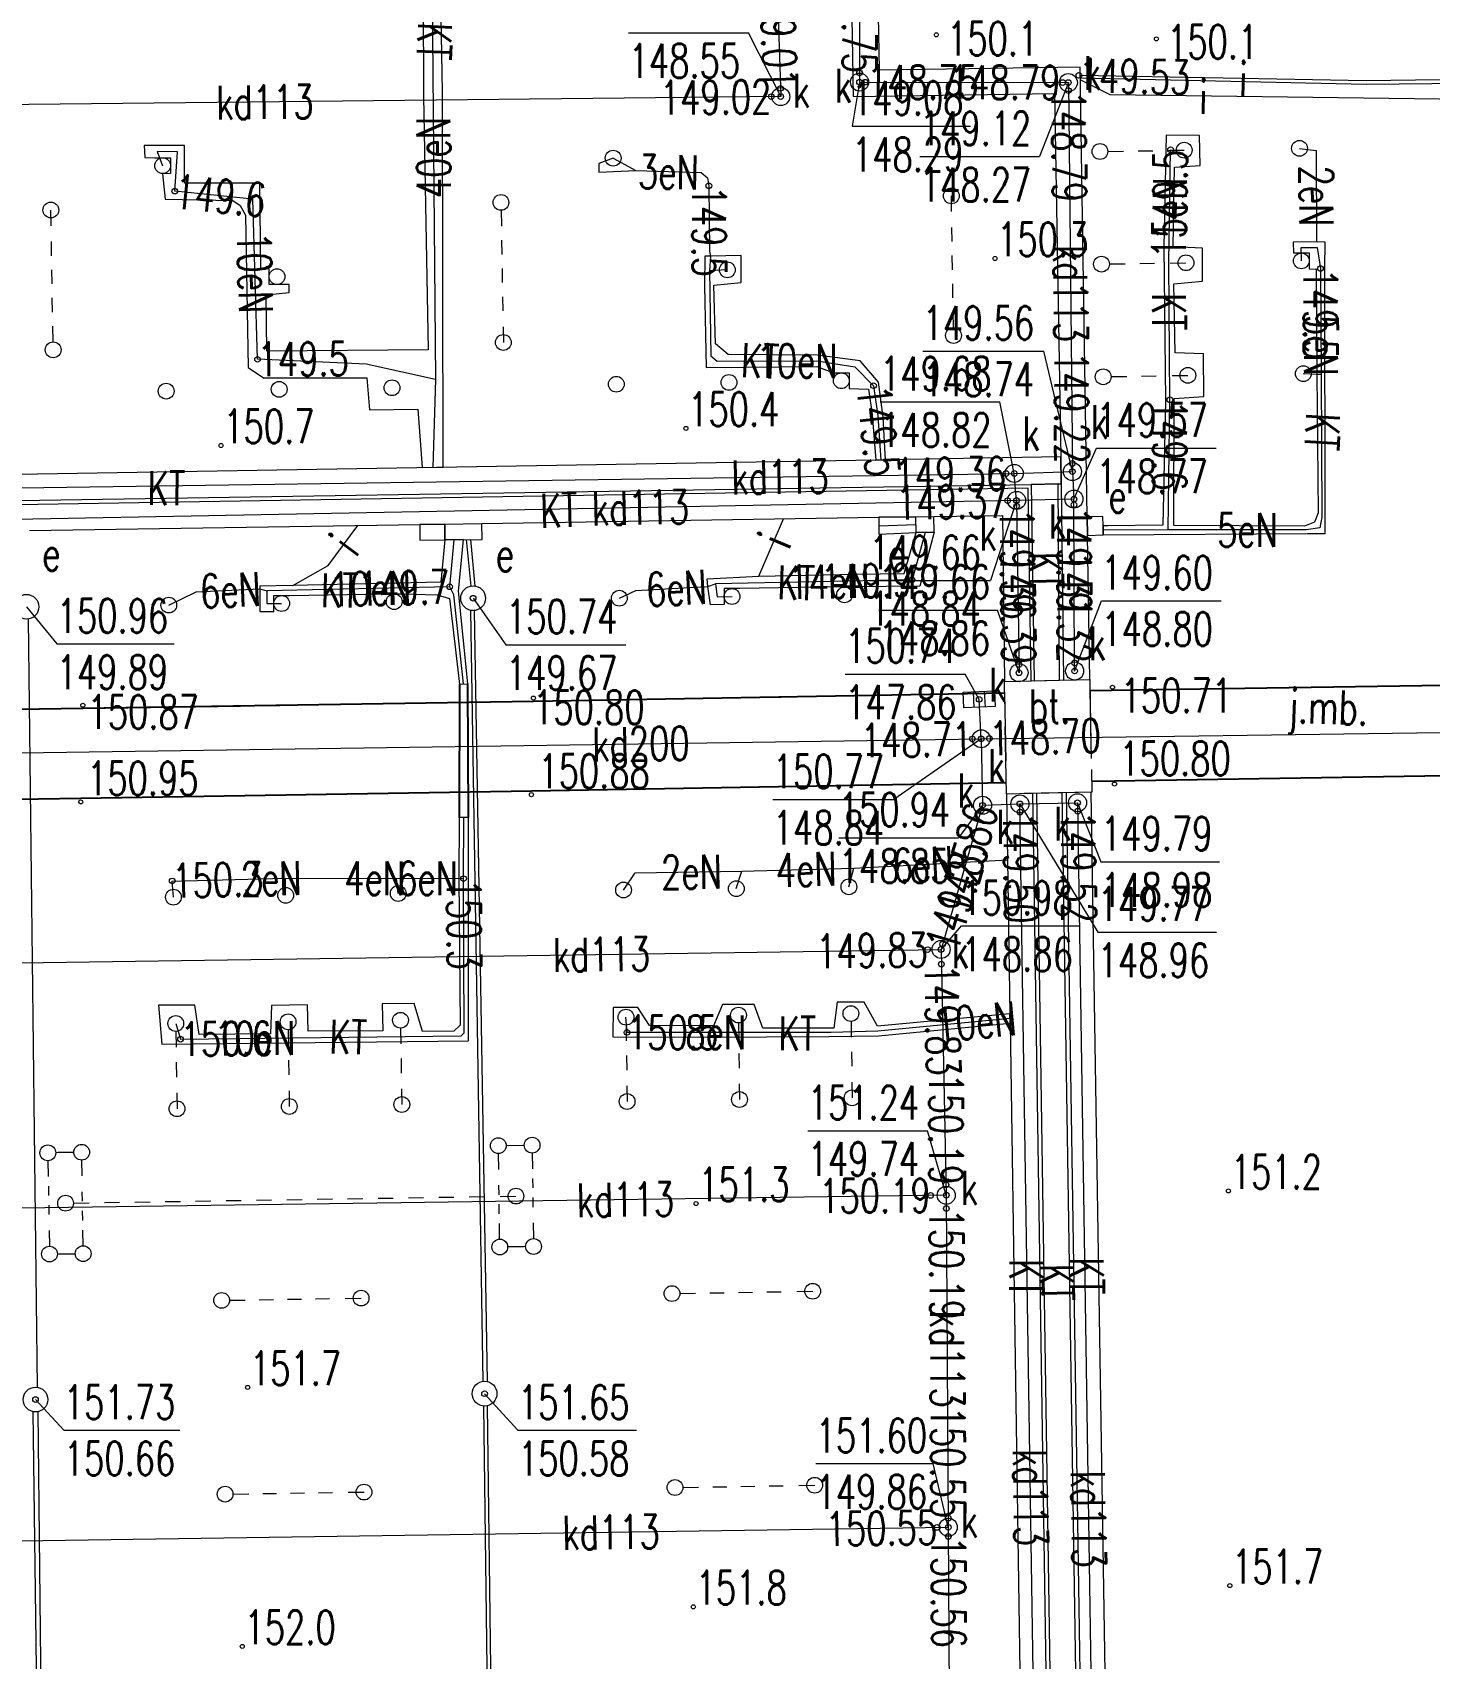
# Model space of a CAD drawing. Header units: metres. Extents: x 7583802 to 7586368, y 5958992 to 5960558.
# Drawn here: x 7585832.1 to 7585894.1, y 5959279.8 to 5959352 of the extents above; entities that cross this region are included whole.
import ezdxf
from ezdxf.enums import TextEntityAlignment as Align

# ---------------------------------------------------------------- set-up
doc = ezdxf.new("R2010")
doc.units = ezdxf.units.M
for name, pattern in [('3_KTJZ01', [4, 3, -1]), ('3_KTKR01', [0]), ('3_KTPL01', [4, 3, -1]), ('4_1', [0]), ('4_SUBP02_03', [0]), ('4_SUOP01_03', [0]), ('4_SUOP03_13', [0]), ('4_SUOP05_02', [0]), ('4_SUPE_01', [0]), ('4_SUPI_01', [0]), ('4_SUPK_01', [0]), ('4_SUSM03_02', [0]), ('4_SUUS18_02', [0])]:
    doc.linetypes.add(name, pattern=pattern)
doc.layers.get('0').update_dxf_attribs({"color": 250, "linetype": 'CONTINUOUS', "lineweight": 100})
for name, color, linetype, lineweight in [('KTJZ_E_T_0', 7, 'CONTINUOUS', 15), ('KTJZ_L_0', 7, '3_KTJZ01', 18), ('KTKR_L_0', 7, '3_KTKR01', 25), ('KTPL_E_T_0', 7, 'CONTINUOUS', 15), ('KTPL_L_0', 7, '3_KTPL01', 18), ('RTPW_T_0', 7, 'CONTINUOUS', 15), ('RTPW_T_1', 7, 'CONTINUOUS', 15), ('SUBE_L_0', 1, '4_SUBP02_03', 18), ('SUOE_L_0', 1, '4_SUOP01_03', 18), ('SUOE_L_1', 1, '4_SUOP03_13', 25), ('SUOP_E_T_0', 7, 'CONTINUOUS', 18), ('SUOP_L_0', 7, '4_SUOP05_02', 18), ('SUPE_E_T_3', 1, 'CONTINUOUS', 15), ('SUPE_L_3', 1, '4_SUPE_01', 18), ('SUPI_E_T_0', 7, 'CONTINUOUS', 15), ('SUPI_L_0', 7, '4_SUPI_01', 18), ('SUPK_E_T_0', 34, 'CONTINUOUS', 15), ('SUPK_L_0', 34, '4_SUPK_01', 18), ('SUSM_L_4', 7, 'CONTINUOUS', 18), ('SUSM_L_5', 7, 'CONTINUOUS', 18), ('SUSM_T_3', 7, 'CONTINUOUS', 18), ('SUTE_T_0', 1, 'CONTINUOUS', 18), ('SUTI_T_0', 7, 'CONTINUOUS', 18), ('SUTK_T_0', 34, 'CONTINUOUS', 18), ('SUTT_T_0', 30, 'CONTINUOUS', 18), ('SUUE_E_T_2', 7, 'CONTINUOUS', 15), ('SUUE_L_3', 7, '4_1', 18), ('SUUK_E_T_3', 7, 'CONTINUOUS', 15), ('SUUK_T_0', 7, 'CONTINUOUS', 18), ('SUUK_T_4', 7, 'CONTINUOUS', 13)]:
    doc.layers.add(name, color=color, linetype=linetype, lineweight=lineweight)
doc.styles.get("Standard").update_dxf_attribs({"font": 'Simplex.SHX', "width": 0.75})

# ---------------------------------------------------------------- blocks, each defined once
blk = doc.blocks.new('3_RTPW01')
at = {"linetype": 'CONTINUOUS'}
blk.add_circle((0, 0), 0.09, dxfattribs=at)
blk = doc.blocks.new('3_RTPW02')
at = {"linetype": 'CONTINUOUS'}
blk.add_circle((0, 0), 0.09, dxfattribs=at)
blk = doc.blocks.new('4_SUSM04_01')
at = {"linetype": 'CONTINUOUS'}
blk.add_circle((0, 0), 0.35, dxfattribs=at)
blk = doc.blocks.new('4_SUPS01_03')
at = {"linetype": 'CONTINUOUS'}
blk.add_circle((0, 0), 0.125, dxfattribs=at)
blk = doc.blocks.new('4_SUPS01_10')
at = {"linetype": 'CONTINUOUS'}
blk.add_circle((0, 0), 0.125, dxfattribs=at)
blk = doc.blocks.new('4_SUPS01_05')
at = {"linetype": 'CONTINUOUS'}
blk.add_circle((0, 0), 0.125, dxfattribs=at)
blk = doc.blocks.new('4_SUPS01_07')
at = {"linetype": 'CONTINUOUS'}
blk.add_circle((0, 0), 0.125, dxfattribs=at)
blk = doc.blocks.new('4_SUUS22_01')
at = {"linetype": 'CONTINUOUS'}
blk.add_circle((0, 0), 0.4, dxfattribs=at)
blk = doc.blocks.new('4_SUUS05')
at = {"linetype": 'CONTINUOUS'}
for p, q in [((-0.7, -0.35), (-0.7, 0.35)), ((-0.7, 0.35), (0.7, 0.35)), ((-0.245, 0.35), (-0.245, -0.35)), ((0.245, 0.35), (0.245, -0.35)), ((0.7, 0.35), (0.7, -0.35)), ((0.7, -0.35), (-0.7, -0.35))]:
    blk.add_line(p, q, dxfattribs=at)

msp = doc.modelspace()

# ---------------------------------------------------------------- linework, layer by layer
at = {"layer": 'KTJZ_L_0', "linetype": '3_KTJZ01'}
for p, q in [((7585854.34, 5959322.29), (7585875.261, 5959322.659)), ((7585875.261, 5959322.659), (7585875.339, 5959318.68)), ((7585898.05, 5959323.05), (7585879.05, 5959322.76)), ((7585879.05, 5959322.76), (7585879.121, 5959318.75)), ((7585814.32, 5959321.67), (7585834.33, 5959321.97)), ((7585834.33, 5959321.97), (7585854.34, 5959322.29)), ((7585879.121, 5959318.75), (7585880.14, 5959318.77)), ((7585880.14, 5959318.77), (7585898.13, 5959319.06)), ((7585854.25, 5959318.3), (7585834.24, 5959317.98)), ((7585875.339, 5959318.68), (7585854.25, 5959318.3)), ((7585834.24, 5959317.98), (7585814.23, 5959317.67))]:
    msp.add_line(p, q, dxfattribs=at)
at = {"layer": 'KTKR_L_0', "linetype": '3_KTKR01'}
for p, q in [((7585875.288, 5959322.66), (7585854.34, 5959322.29)), ((7585898.05, 5959323.05), (7585879.05, 5959322.76)), ((7585834.33, 5959321.97), (7585814.32, 5959321.67)), ((7585854.34, 5959322.29), (7585834.33, 5959321.97)), ((7585879.121, 5959318.75), (7585880.14, 5959318.77)), ((7585880.14, 5959318.77), (7585898.13, 5959319.06)), ((7585854.25, 5959318.3), (7585834.24, 5959317.98)), ((7585875.339, 5959318.68), (7585854.25, 5959318.3)), ((7585834.24, 5959317.98), (7585814.23, 5959317.67))]:
    msp.add_line(p, q, dxfattribs=at)
at = {"layer": 'KTPL_L_0', "linetype": '3_KTPL01'}
for p, q in [((7585875.251, 5959323.169), (7585879.04, 5959323.26)), ((7585875.348, 5959318.18), (7585875.251, 5959323.169)), ((7585879.04, 5959323.26), (7585879.13, 5959318.26)), ((7585879.13, 5959318.26), (7585875.348, 5959318.18))]:
    msp.add_line(p, q, dxfattribs=at)
at = {"layer": 'SUBE_L_0', "linetype": '4_SUBP02_03'}
for centre in [(7585851.66, 5959326.87), (7585831.83, 5959326.49), (7585852.17, 5959291.56), (7585832.23, 5959291.3)]:
    msp.add_circle(centre, 0.55, dxfattribs=at)
at = {"layer": 'SUOE_L_0', "linetype": '4_1'}
for p, q in [((7585851.352, 5959329.471), (7585851.564, 5959327.411)), ((7585851.754, 5959327.412), (7585851.56, 5959329.474)), ((7585851.541, 5959326.333), (7585852.088, 5959292.104)), ((7585851.701, 5959326.322), (7585852.279, 5959292.099)), ((7585832.32, 5959291.843), (7585831.921, 5959325.948)), ((7585832.549, 5959257.041), (7585832.131, 5959290.759)), ((7585832.719, 5959257.046), (7585832.351, 5959290.763)), ((7585852.12, 5959291.01), (7585852.538, 5959257.479)), ((7585852.29, 5959291.023), (7585852.709, 5959257.487))]:
    msp.add_line(p, q, dxfattribs=at)
at = {"layer": 'SUOE_L_1', "linetype": '4_1'}
for p, q in [((7585851.06, 5959323.06), (7585851.04, 5959317.13)), ((7585851.45, 5959317.14), (7585851.42, 5959323.07))]:
    msp.add_line(p, q, dxfattribs=at)
at = {"layer": 'SUOP_L_0', "linetype": '4_1'}
for p, q in [((7585850.3, 5959349.35), (7585849.82, 5959376.17)), ((7585868.337, 5959361.967), (7585868.53, 5959349.14)), ((7585869.7, 5959350.31), (7585869.51, 5959360.55)), ((7585849.44, 5959356.6), (7585849.46, 5959349.16)), ((7585878.61, 5959350.45), (7585869.7, 5959350.31)), ((7585878.92, 5959330.48), (7585878.61, 5959350.45)), ((7585849.46, 5959349.16), (7585849.66, 5959337.89)), ((7585850.338, 5959332.682), (7585850.3, 5959349.35)), ((7585868.53, 5959349.14), (7585877.47, 5959349.28)), ((7585877.47, 5959349.28), (7585877.76, 5959333.14)), ((7585838.84, 5959346.96), (7585837.05, 5959346.97)), ((7585837.05, 5959346.97), (7585837.09, 5959346.43)), ((7585838.85, 5959345.29), (7585838.84, 5959346.96)), ((7585882.44, 5959347.43), (7585882.33, 5959342.49)), ((7585883.92, 5959347.41), (7585882.44, 5959347.43)), ((7585883.94, 5959346.08), (7585883.92, 5959347.41)), ((7585837.09, 5959346.43), (7585837.524, 5959346.421)), ((7585837.524, 5959346.421), (7585838.224, 5959346.421)), ((7585838.224, 5959346.421), (7585838.224, 5959345.721)), ((7585838.224, 5959345.721), (7585837.869, 5959345.71)), ((7585837.869, 5959345.71), (7585837.98, 5959344.59)), ((7585882.75, 5959342.47), (7585882.8, 5959346.01)), ((7585882.8, 5959346.01), (7585883.94, 5959346.08)), ((7585842.19, 5959345.3), (7585838.85, 5959345.29)), ((7585842.23, 5959341.49), (7585842.19, 5959345.3)), ((7585837.98, 5959344.59), (7585840.99, 5959344.53)), ((7585840.99, 5959344.53), (7585841.32, 5959344.31)), ((7585841.32, 5959344.31), (7585841.56, 5959343.87)), ((7585841.56, 5959343.87), (7585841.68, 5959337.11)), ((7585889.11, 5959342.69), (7585888.08, 5959342.67)), ((7585888.08, 5959342.67), (7585888.088, 5959342.195)), ((7585889.49, 5959342.68), (7585889.11, 5959342.69)), ((7585889.48, 5959341.54), (7585889.49, 5959342.68)), ((7585861.95, 5959342.06), (7585861.94, 5959340.75)), ((7585862.2, 5959342.06), (7585861.95, 5959342.06)), ((7585863.56, 5959342.09), (7585862.2, 5959342.06)), ((7585863.57, 5959340.89), (7585863.56, 5959342.09)), ((7585882.33, 5959342.49), (7585882.41, 5959335.63)), ((7585884.04, 5959342.41), (7585882.75, 5959342.47)), ((7585884.04, 5959340.94), (7585884.04, 5959342.41)), ((7585888.088, 5959342.195), (7585888.788, 5959342.195)), ((7585888.788, 5959342.195), (7585888.788, 5959341.495)), ((7585842.604, 5959341.496), (7585842.23, 5959341.49)), ((7585842.604, 5959340.796), (7585842.604, 5959341.496)), ((7585888.788, 5959341.495), (7585889.09, 5959341.47)), ((7585889.09, 5959341.47), (7585889.13, 5959336.82)), ((7585889.5, 5959330.29), (7585889.48, 5959341.54)), ((7585842.47, 5959340.34), (7585843.5, 5959340.44)), ((7585843.304, 5959340.796), (7585842.604, 5959340.796)), ((7585843.49, 5959340.79), (7585843.304, 5959340.796)), ((7585843.5, 5959340.44), (7585843.49, 5959340.79)), ((7585861.94, 5959340.75), (7585862.01, 5959337.11)), ((7585862.35, 5959340.76), (7585863.57, 5959340.89)), ((7585862.43, 5959338.16), (7585862.35, 5959340.76)), ((7585882.78, 5959340.83), (7585884.04, 5959340.94)), ((7585882.84, 5959337.76), (7585882.78, 5959340.83)), ((7585842.5, 5959337.84), (7585842.47, 5959340.34)), ((7585849.66, 5959337.89), (7585842.5, 5959337.84)), ((7585862.98, 5959337.69), (7585862.43, 5959338.16)), ((7585866.94, 5959337.66), (7585862.98, 5959337.69)), ((7585868.85, 5959337.41), (7585866.94, 5959337.66)), ((7585884.09, 5959337.72), (7585882.84, 5959337.76)), ((7585884.1, 5959335.83), (7585884.09, 5959337.72)), ((7585841.68, 5959337.11), (7585842.36, 5959336.65)), ((7585862.01, 5959337.11), (7585866.92, 5959337.15)), ((7585866.92, 5959337.15), (7585867.662, 5959336.874)), ((7585867.662, 5959336.874), (7585868.362, 5959336.874)), ((7585868.362, 5959336.874), (7585868.362, 5959336.174)), ((7585869.66, 5959336.46), (7585868.85, 5959337.41)), ((7585889.13, 5959336.82), (7585889.19, 5959330.66)), ((7585842.36, 5959336.65), (7585846.94, 5959336.66)), ((7585846.94, 5959336.66), (7585847.06, 5959335.24)), ((7585868.362, 5959336.174), (7585869.22, 5959336.15)), ((7585869.22, 5959336.15), (7585869.38, 5959335.03)), ((7585869.87, 5959334.91), (7585869.66, 5959336.46)), ((7585882.41, 5959335.63), (7585882.29, 5959330.12)), ((7585882.77, 5959330.1), (7585882.79, 5959335.73)), ((7585882.79, 5959335.73), (7585884.1, 5959335.83)), ((7585847.06, 5959335.24), (7585849.2, 5959335.26)), ((7585849.2, 5959335.26), (7585849.392, 5959332.666)), ((7585869.38, 5959335.03), (7585869.54, 5959333.003)), ((7585869.976, 5959333.01), (7585869.87, 5959334.91)), ((7585869.54, 5959333.003), (7585830.143, 5959332.345)), ((7585849.392, 5959332.666), (7585850.338, 5959332.682)), ((7585869.976, 5959333.01), (7585869.54, 5959333.003)), ((7585869.54, 5959333.003), (7585869.976, 5959333.01)), ((7585877.76, 5959333.14), (7585869.976, 5959333.01)), ((7585877.774, 5959331.953), (7585877.76, 5959333.14)), ((7585877.76, 5959333.14), (7585877.774, 5959331.953)), ((7585810.166, 5959330.866), (7585876.44, 5959331.92)), ((7585876.3, 5959331.76), (7585810.17, 5959330.66)), ((7585876.441, 5959323.198), (7585876.3, 5959331.76)), ((7585877.64, 5959331.95), (7585876.44, 5959331.92)), ((7585876.44, 5959331.92), (7585877.64, 5959331.95)), ((7585876.44, 5959331.92), (7585876.571, 5959323.201)), ((7585877.64, 5959331.95), (7585877.774, 5959331.953)), ((7585877.7, 5959323.228), (7585877.64, 5959331.95)), ((7585877.774, 5959331.953), (7585877.881, 5959323.232)), ((7585852.05, 5959330.187), (7585869.672, 5959330.464)), ((7585869.672, 5959330.464), (7585869.67, 5959329.71)), ((7585871.32, 5959330.49), (7585869.672, 5959330.464)), ((7585869.672, 5959330.464), (7585871.32, 5959330.49)), ((7585871.32, 5959330.49), (7585872.12, 5959330.502)), ((7585871.33, 5959329.79), (7585871.32, 5959330.49)), ((7585872.12, 5959330.502), (7585875.16, 5959330.55)), ((7585875.16, 5959330.55), (7585875.251, 5959323.169)), ((7585878.934, 5959329.66), (7585878.92, 5959330.48)), ((7585889.19, 5959330.66), (7585889.02, 5959330.24)), ((7585831.96, 5959329.872), (7585849.294, 5959330.144)), ((7585849.294, 5959330.144), (7585850.4, 5959330.161)), ((7585850.4, 5959330.161), (7585849.294, 5959330.144)), ((7585849.294, 5959330.144), (7585849.3, 5959329.45)), ((7585850.4, 5959330.161), (7585852.05, 5959330.187)), ((7585850.41, 5959329.46), (7585850.4, 5959330.161)), ((7585869.67, 5959329.71), (7585871.33, 5959329.79)), ((7585870.8, 5959327.97), (7585871.33, 5959329.79)), ((7585871.33, 5959329.79), (7585872.13, 5959329.8)), ((7585872.13, 5959329.8), (7585871.5, 5959327.4)), ((7585879.04, 5959323.26), (7585878.934, 5959329.66)), ((7585879.85, 5959330.09), (7585879.63, 5959330.09)), ((7585879.63, 5959330.09), (7585879.64, 5959329.68)), ((7585879.64, 5959329.68), (7585888.71, 5959329.74)), ((7585882.29, 5959330.12), (7585879.85, 5959330.09)), ((7585888.58, 5959330.07), (7585882.77, 5959330.1)), ((7585889.02, 5959330.24), (7585888.58, 5959330.07)), ((7585888.71, 5959329.74), (7585889.5, 5959329.75)), ((7585889.5, 5959329.75), (7585889.5, 5959330.29)), ((7585849.3, 5959329.45), (7585850.41, 5959329.46)), ((7585850.41, 5959329.46), (7585850.23, 5959327.58)), ((7585851.235, 5959329.47), (7585850.41, 5959329.46)), ((7585851.01, 5959327.18), (7585851.235, 5959329.47)), ((7585843.66, 5959327.44), (7585842.19, 5959327.41)), ((7585850.23, 5959327.58), (7585843.66, 5959327.44)), ((7585862.05, 5959327.73), (7585864.35, 5959327.85)), ((7585862.09, 5959327.39), (7585862.05, 5959327.73)), ((7585864.35, 5959327.85), (7585868.67, 5959327.94)), ((7585868.67, 5959327.94), (7585870.8, 5959327.97)), ((7585842.19, 5959327.41), (7585842.19, 5959327.29)), ((7585842.19, 5959327.29), (7585842.19, 5959326.28)), ((7585842.81, 5959326.285), (7585842.81, 5959326.985)), ((7585842.81, 5959326.985), (7585843.51, 5959326.985)), ((7585843.51, 5959326.985), (7585847.806, 5959327.07)), ((7585847.806, 5959327.07), (7585848.506, 5959327.07)), ((7585848.506, 5959327.07), (7585850.07, 5959327.02)), ((7585850.07, 5959327.02), (7585850.61, 5959326.86)), ((7585850.61, 5959326.86), (7585851.06, 5959323.06)), ((7585851.42, 5959323.07), (7585851.01, 5959327.18)), ((7585862.2, 5959326.58), (7585862.09, 5959327.39)), ((7585863.506, 5959327.296), (7585862.806, 5959327.296)), ((7585862.806, 5959327.296), (7585862.806, 5959326.596)), ((7585867.805, 5959327.371), (7585863.506, 5959327.296)), ((7585868.505, 5959327.371), (7585867.805, 5959327.371)), ((7585871.5, 5959327.4), (7585868.505, 5959327.371)), ((7585842.19, 5959326.28), (7585842.81, 5959326.285)), ((7585862.806, 5959326.596), (7585862.2, 5959326.58)), ((7585875.251, 5959323.169), (7585876.441, 5959323.198)), ((7585876.571, 5959323.201), (7585877.7, 5959323.228)), ((7585877.881, 5959323.232), (7585879.04, 5959323.26)), ((7585851.06, 5959323.06), (7585851.42, 5959323.07)), ((7585876.518, 5959318.205), (7585875.348, 5959318.18)), ((7585875.348, 5959318.18), (7585875.497, 5959308.422)), ((7585877.3, 5959266.231), (7585876.518, 5959318.205)), ((7585877.819, 5959318.232), (7585876.678, 5959318.208)), ((7585876.678, 5959318.208), (7585877.471, 5959266.234)), ((7585878.62, 5959266.256), (7585877.819, 5959318.232)), ((7585879.108, 5959318.26), (7585877.989, 5959318.236)), ((7585877.989, 5959318.236), (7585878.801, 5959266.259)), ((7585879.921, 5959266.28), (7585879.108, 5959318.26)), ((7585851.04, 5959317.13), (7585851.02, 5959314.44)), ((7585851.45, 5959317.14), (7585851.04, 5959317.13)), ((7585851.46, 5959307.23), (7585851.45, 5959317.14)), ((7585851.02, 5959314.44), (7585851.08, 5959307.92)), ((7585839.31, 5959308.81), (7585837.69, 5959308.8)), ((7585837.69, 5959308.8), (7585837.84, 5959307.08)), ((7585839.5, 5959307.51), (7585839.31, 5959308.81)), ((7585842.71, 5959308.79), (7585842.66, 5959307.54)), ((7585844.31, 5959308.82), (7585842.71, 5959308.79)), ((7585844.34, 5959307.65), (7585844.31, 5959308.82)), ((7585849.05, 5959308.88), (7585847.62, 5959308.86)), ((7585847.62, 5959308.86), (7585847.65, 5959307.67)), ((7585849.42, 5959307.64), (7585849.05, 5959308.88)), ((7585857.88, 5959308.71), (7585857.87, 5959307.4)), ((7585858.98, 5959308.71), (7585857.88, 5959308.71)), ((7585859.49, 5959307.9), (7585858.98, 5959308.71)), ((7585862.74, 5959308.84), (7585862.34, 5959307.89)), ((7585864.14, 5959308.84), (7585862.74, 5959308.84)), ((7585864.52, 5959307.78), (7585864.14, 5959308.84)), ((7585867.83, 5959308.94), (7585867.68, 5959307.79)), ((7585869.02, 5959308.94), (7585867.83, 5959308.94)), ((7585869.61, 5959307.87), (7585869.02, 5959308.94)), ((7585875.497, 5959308.422), (7585869.61, 5959307.87)), ((7585869.66, 5959307.44), (7585875.503, 5959308.011)), ((7585875.503, 5959308.011), (7585875.497, 5959308.422)), ((7585875.497, 5959308.422), (7585875.503, 5959308.011)), ((7585875.503, 5959308.011), (7585875.981, 5959276.675)), ((7585837.84, 5959307.08), (7585851.46, 5959307.23)), ((7585842.66, 5959307.54), (7585839.5, 5959307.51)), ((7585847.65, 5959307.67), (7585844.34, 5959307.65)), ((7585850.81, 5959307.65), (7585849.42, 5959307.64)), ((7585851.08, 5959307.92), (7585850.81, 5959307.65)), ((7585857.87, 5959307.4), (7585862.43, 5959307.39)), ((7585862.34, 5959307.89), (7585859.49, 5959307.9)), ((7585862.43, 5959307.39), (7585864.68, 5959307.4)), ((7585867.68, 5959307.79), (7585864.52, 5959307.78)), ((7585864.68, 5959307.4), (7585867.45, 5959307.41)), ((7585867.45, 5959307.41), (7585869.66, 5959307.44))]:
    msp.add_line(p, q, dxfattribs=at)
at = {"layer": 'SUPE_L_3', "linetype": '4_SUPE_01'}
for p, q in [((7585849.81, 5959357.431), (7585849.996, 5959336.577)), ((7585838.532, 5959346.69), (7585837.637, 5959346.696)), ((7585837.637, 5959346.696), (7585837.874, 5959346.071)), ((7585838.415, 5959344.94), (7585838.532, 5959346.69)), ((7585857.881, 5959346.404), (7585857.24, 5959346.17)), ((7585857.881, 5959346.404), (7585858.89, 5959345.86)), ((7585882.55, 5959341.791), (7585882.63, 5959346.781)), ((7585882.63, 5959346.781), (7585883.237, 5959346.759)), ((7585888.354, 5959346.839), (7585889.1, 5959346.75)), ((7585889.1, 5959346.75), (7585889.11, 5959342.69)), ((7585857.24, 5959346.17), (7585857.25, 5959345.78)), ((7585857.25, 5959345.78), (7585858.89, 5959345.86)), ((7585858.89, 5959345.86), (7585861.78, 5959345.77)), ((7585861.78, 5959345.77), (7585862.07, 5959345.53)), ((7585862.07, 5959345.53), (7585862.13, 5959345.18)), ((7585841.875, 5959344.585), (7585838.415, 5959344.94)), ((7585862.13, 5959345.18), (7585862.15, 5959342.27)), ((7585842.09, 5959337.475), (7585841.875, 5959344.585)), ((7585862.15, 5959342.27), (7585862.2, 5959342.06)), ((7585862.2, 5959342.06), (7585862.159, 5959341.4)), ((7585888.434, 5959342.433), (7585889.139, 5959342.438)), ((7585888.438, 5959341.845), (7585888.434, 5959342.433)), ((7585889.139, 5959342.438), (7585889.285, 5959341.505)), ((7585862.948, 5959341.448), (7585862.159, 5959341.4)), ((7585862.159, 5959341.4), (7585862.22, 5959337.635)), ((7585882.6, 5959335.68), (7585882.55, 5959341.791)), ((7585889.285, 5959341.505), (7585889.309, 5959336.816)), ((7585862.22, 5959337.635), (7585862.495, 5959337.4)), ((7585846.915, 5959337.265), (7585842.09, 5959337.475)), ((7585849.996, 5959336.577), (7585846.915, 5959337.265)), ((7585862.495, 5959337.4), (7585866.93, 5959337.405)), ((7585866.93, 5959337.405), (7585868.606, 5959337.142)), ((7585868.606, 5959337.142), (7585869.44, 5959336.305)), ((7585888.523, 5959336.84), (7585889.13, 5959336.82)), ((7585889.13, 5959336.82), (7585889.309, 5959336.816)), ((7585889.309, 5959336.816), (7585889.345, 5959330.475)), ((7585849.996, 5959336.577), (7585849.865, 5959332.674)), ((7585869.44, 5959336.305), (7585869.625, 5959334.97)), ((7585882.518, 5959329.899), (7585882.6, 5959335.68)), ((7585869.625, 5959334.97), (7585869.758, 5959333.006)), ((7585889.345, 5959330.475), (7585889.26, 5959329.995)), ((7585869.671, 5959330.087), (7585871.325, 5959330.14)), ((7585871.73, 5959329.795), (7585871.15, 5959327.685)), ((7585882.518, 5959329.899), (7585879.635, 5959329.885)), ((7585888.645, 5959329.905), (7585882.518, 5959329.899)), ((7585889.26, 5959329.995), (7585888.645, 5959329.905)), ((7585850.62, 5959327.38), (7585850.822, 5959329.465)), ((7585862.09, 5959327.39), (7585862.428, 5959327.513)), ((7585871.15, 5959327.685), (7585862.428, 5959327.513)), ((7585862.428, 5959327.513), (7585862.503, 5959326.938)), ((7585838.147, 5959326.565), (7585839.36, 5959327.16)), ((7585839.36, 5959327.16), (7585842.19, 5959327.289)), ((7585842.19, 5959327.289), (7585842.5, 5959327.197)), ((7585850.62, 5959327.38), (7585842.5, 5959327.197)), ((7585842.5, 5959327.197), (7585842.5, 5959326.633)), ((7585850.81, 5959327.02), (7585850.62, 5959327.38)), ((7585851.24, 5959323.065), (7585850.81, 5959327.02)), ((7585858.155, 5959326.871), (7585858.89, 5959327.22)), ((7585858.89, 5959327.22), (7585862.09, 5959327.39)), ((7585862.503, 5959326.938), (7585863.156, 5959326.946)), ((7585842.5, 5959326.633), (7585843.16, 5959326.635)), ((7585851.06, 5959323.06), (7585851.04, 5959317.13)), ((7585851.45, 5959317.14), (7585851.42, 5959323.07)), ((7585851.237, 5959314.424), (7585851.245, 5959317.135)), ((7585868.56, 5959314.89), (7585875.393, 5959315.251)), ((7585838.295, 5959314.318), (7585843.323, 5959314.441)), ((7585843.323, 5959314.441), (7585848.264, 5959314.433)), ((7585843.336, 5959313.682), (7585843.323, 5959314.441)), ((7585848.264, 5959314.433), (7585851.02, 5959314.44)), ((7585848.336, 5959313.763), (7585848.264, 5959314.433)), ((7585851.02, 5959314.44), (7585851.237, 5959314.424)), ((7585851.27, 5959307.575), (7585851.237, 5959314.424)), ((7585858.341, 5959313.918), (7585858.86, 5959314.68)), ((7585858.86, 5959314.68), (7585863.59, 5959314.75)), ((7585863.346, 5959313.978), (7585863.59, 5959314.75)), ((7585863.59, 5959314.75), (7585868.56, 5959314.89)), ((7585868.346, 5959314.061), (7585868.56, 5959314.89)), ((7585838.353, 5959313.602), (7585838.295, 5959314.318)), ((7585838.457, 5959307.992), (7585838.67, 5959307.295)), ((7585858.495, 5959307.599), (7585858.448, 5959308.274)), ((7585875.5, 5959308.217), (7585869.635, 5959307.655)), ((7585838.67, 5959307.295), (7585851.135, 5959307.44)), ((7585851.135, 5959307.44), (7585851.27, 5959307.575)), ((7585867.565, 5959307.6), (7585858.495, 5959307.599)), ((7585869.635, 5959307.655), (7585867.565, 5959307.6))]:
    msp.add_line(p, q, dxfattribs=at)
at = {"layer": 'SUPI_L_0', "linetype": '4_1'}
for p, q in [((7585891.32, 5959349.841), (7585878.616, 5959350.078)), ((7585878.617, 5959349.974), (7585891.316, 5959349.695)), ((7585879.951, 5959349.211), (7585878.619, 5959349.888)), ((7585891.316, 5959349.695), (7585904.889, 5959349.82)), ((7585900.578, 5959349.95), (7585891.32, 5959349.841)), ((7585907.841, 5959348.857), (7585879.951, 5959349.211)), ((7585864.35, 5959327.85), (7585865.447, 5959330.398)), ((7585845.23, 5959328.321), (7585846.542, 5959330.101)), ((7585843.662, 5959327.437), (7585845.23, 5959328.321))]:
    msp.add_line(p, q, dxfattribs=at)
at = {"layer": 'SUPK_L_0', "linetype": '4_1'}
for p, q in [((7585868.76, 5959378.56), (7585868.82, 5959349.78)), ((7585864.86, 5959362.63), (7585865.32, 5959349.14)), ((7585865.32, 5959349.14), (7585732.11, 5959347.71)), ((7585868.82, 5959349.78), (7585878.09, 5959349.76)), ((7585878.09, 5959349.76), (7585878.27, 5959332.49)), ((7585875.69, 5959332.41), (7585878.27, 5959332.49)), ((7585878.27, 5959332.49), (7585878.34, 5959331.27)), ((7585790.57, 5959331.18), (7585875.69, 5959332.41)), ((7585875.79, 5959331.21), (7585875.69, 5959332.41)), ((7585875.79, 5959331.21), (7585810.65, 5959329.97)), ((7585878.34, 5959331.27), (7585875.79, 5959331.21)), ((7585875.79, 5959331.21), (7585875.9, 5959323.56)), ((7585878.37, 5959323.64), (7585878.34, 5959331.27)), ((7585874.22, 5959320.63), (7585874.13, 5959322.38)), ((7585874.22, 5959320.63), (7585931.74, 5959321.43)), ((7585824.03, 5959319.89), (7585874.22, 5959320.63)), ((7585874.22, 5959320.63), (7585874.28, 5959317.68)), ((7585874.28, 5959317.68), (7585872.44, 5959311.28)), ((7585874.28, 5959317.68), (7585875.94, 5959317.74)), ((7585875.94, 5959317.74), (7585878.5, 5959317.79)), ((7585876.72, 5959266.66), (7585875.94, 5959317.74)), ((7585878.5, 5959317.79), (7585879.28, 5959266.84)), ((7585732.85, 5959309.23), (7585872.44, 5959311.28)), ((7585872.44, 5959311.28), (7585872.67, 5959300.37)), ((7585872.67, 5959300.37), (7585730.91, 5959298.41)), ((7585872.67, 5959300.37), (7585872.76, 5959285.63)), ((7585731.22, 5959283.56), (7585872.76, 5959285.63)), ((7585872.76, 5959285.63), (7585872.82, 5959272.51))]:
    msp.add_line(p, q, dxfattribs=at)
at = {"layer": 'SUSM_L_4', "linetype": '4_SUSM03_02'}
for p, q in [((7585879.843, 5959346.705), (7585880.543, 5959346.716)), ((7585881.19, 5959346.726), (7585881.837, 5959346.737)), ((7585882.537, 5959346.748), (7585883.237, 5959346.759)), ((7585832.921, 5959343.402), (7585832.909, 5959344.102)), ((7585852.902, 5959344.09), (7585852.914, 5959343.39)), ((7585872.906, 5959344.03), (7585872.895, 5959344.73)), ((7585872.926, 5959342.705), (7585872.917, 5959343.33)), ((7585832.944, 5959342.076), (7585832.933, 5959342.702)), ((7585852.925, 5959342.762), (7585852.936, 5959342.135)), ((7585872.946, 5959341.455), (7585872.936, 5959342.08)), ((7585832.965, 5959340.824), (7585832.954, 5959341.45)), ((7585852.947, 5959341.507), (7585852.958, 5959340.879)), ((7585879.912, 5959341.707), (7585880.612, 5959341.718)), ((7585881.263, 5959341.729), (7585881.913, 5959341.739)), ((7585882.613, 5959341.751), (7585883.313, 5959341.762)), ((7585872.965, 5959340.205), (7585872.955, 5959340.83)), ((7585832.986, 5959339.572), (7585832.976, 5959340.198)), ((7585852.969, 5959340.252), (7585852.98, 5959339.624)), ((7585872.986, 5959338.88), (7585872.975, 5959339.58)), ((7585833.009, 5959338.246), (7585832.997, 5959338.946)), ((7585852.993, 5959338.924), (7585853.005, 5959338.224)), ((7585879.985, 5959336.706), (7585880.685, 5959336.718)), ((7585881.34, 5959336.729), (7585881.995, 5959336.74)), ((7585882.695, 5959336.752), (7585883.395, 5959336.764)), ((7585863.447, 5959308.016), (7585863.456, 5959307.316)), ((7585868.441, 5959308.083), (7585868.452, 5959307.383)), ((7585838.462, 5959307.642), (7585838.473, 5959306.942)), ((7585843.451, 5959307.716), (7585843.461, 5959307.016)), ((7585848.443, 5959307.787), (7585848.454, 5959307.087)), ((7585858.453, 5959307.924), (7585858.462, 5959307.224)), ((7585858.471, 5959306.576), (7585858.479, 5959305.928)), ((7585863.464, 5959306.666), (7585863.472, 5959306.017)), ((7585868.462, 5959306.738), (7585868.472, 5959306.093)), ((7585838.483, 5959306.275), (7585838.493, 5959305.608)), ((7585843.47, 5959306.363), (7585843.479, 5959305.71)), ((7585848.463, 5959306.441), (7585848.473, 5959305.795)), ((7585848.484, 5959305.095), (7585848.494, 5959304.395)), ((7585858.489, 5959305.228), (7585858.498, 5959304.528)), ((7585863.481, 5959305.317), (7585863.49, 5959304.617)), ((7585868.482, 5959305.393), (7585868.493, 5959304.693)), ((7585838.503, 5959304.908), (7585838.514, 5959304.208)), ((7585843.488, 5959305.01), (7585843.498, 5959304.31)), ((7585833.916, 5959300.023), (7585834.616, 5959300.034)), ((7585835.291, 5959300.045), (7585835.966, 5959300.055)), ((7585836.64, 5959300.066), (7585837.315, 5959300.076)), ((7585837.99, 5959300.087), (7585838.665, 5959300.097)), ((7585839.34, 5959300.108), (7585840.015, 5959300.119)), ((7585840.689, 5959300.129), (7585841.364, 5959300.14)), ((7585842.039, 5959300.15), (7585842.714, 5959300.161)), ((7585843.389, 5959300.172), (7585844.064, 5959300.182)), ((7585844.738, 5959300.193), (7585845.413, 5959300.203)), ((7585846.088, 5959300.214), (7585846.763, 5959300.224)), ((7585847.438, 5959300.235), (7585848.113, 5959300.246)), ((7585848.787, 5959300.256), (7585849.462, 5959300.267)), ((7585850.137, 5959300.277), (7585850.812, 5959300.288)), ((7585851.487, 5959300.298), (7585852.162, 5959300.309)), ((7585852.862, 5959300.32), (7585853.562, 5959300.331)), ((7585840.844, 5959295.707), (7585841.544, 5959295.718)), ((7585842.168, 5959295.729), (7585842.792, 5959295.739)), ((7585843.416, 5959295.749), (7585844.039, 5959295.759)), ((7585844.663, 5959295.77), (7585845.287, 5959295.78)), ((7585845.987, 5959295.791), (7585846.687, 5959295.803)), ((7585860.84, 5959296.01), (7585861.54, 5959296.021)), ((7585862.173, 5959296.032), (7585862.807, 5959296.043)), ((7585863.44, 5959296.053), (7585864.073, 5959296.064)), ((7585864.707, 5959296.074), (7585865.34, 5959296.085)), ((7585866.04, 5959296.096), (7585866.74, 5959296.108)), ((7585840.998, 5959287.107), (7585841.698, 5959287.117)), ((7585842.318, 5959287.126), (7585842.938, 5959287.135)), ((7585843.558, 5959287.144), (7585844.178, 5959287.153)), ((7585844.798, 5959287.163), (7585845.418, 5959287.172)), ((7585846.118, 5959287.182), (7585846.818, 5959287.192)), ((7585860.973, 5959287.4), (7585861.673, 5959287.411)), ((7585862.299, 5959287.422), (7585862.925, 5959287.432)), ((7585863.551, 5959287.442), (7585864.176, 5959287.452)), ((7585864.802, 5959287.463), (7585865.428, 5959287.473)), ((7585866.128, 5959287.484), (7585866.828, 5959287.496))]:
    msp.add_line(p, q, dxfattribs=at)
for centre in [(7585879.493, 5959346.699), (7585883.237, 5959346.759), (7585852.896, 5959344.44), (7585872.895, 5959344.73), (7585832.909, 5959344.102), (7585879.562, 5959341.701), (7585883.313, 5959341.762), (7585833.015, 5959337.896), (7585853.005, 5959338.224), (7585872.991, 5959338.53), (7585879.635, 5959336.7), (7585883.395, 5959336.764), (7585863.443, 5959308.366), (7585868.436, 5959308.433), (7585838.457, 5959307.992), (7585843.446, 5959308.066), (7585848.438, 5959308.137), (7585858.448, 5959308.274), (7585868.493, 5959304.693), (7585838.514, 5959304.208), (7585843.498, 5959304.31), (7585848.494, 5959304.395), (7585858.498, 5959304.528), (7585863.49, 5959304.617), (7585833.566, 5959300.018), (7585853.562, 5959300.331), (7585866.74, 5959296.108), (7585840.494, 5959295.701), (7585846.687, 5959295.803), (7585860.49, 5959296.004), (7585860.623, 5959287.394), (7585866.828, 5959287.496), (7585840.648, 5959287.102), (7585846.818, 5959287.192)]:
    msp.add_circle(centre, 0.35, dxfattribs=at)
at = {"layer": 'SUSM_L_5', "linetype": '4_SUSM03_02'}
for p, q in [((7585833.828, 5959302.269), (7585833.128, 5959302.257)), ((7585833.93, 5959302.271), (7585833.23, 5959302.259)), ((7585852.796, 5959301.519), (7585852.787, 5959302.219)), ((7585853.132, 5959302.575), (7585853.832, 5959302.586)), ((7585853.229, 5959302.576), (7585853.929, 5959302.587)), ((7585854.284, 5959302.243), (7585854.294, 5959301.543)), ((7585832.784, 5959301.901), (7585832.795, 5959301.201)), ((7585834.296, 5959301.227), (7585834.285, 5959301.927)), ((7585832.802, 5959300.778), (7585832.809, 5959300.354)), ((7585852.812, 5959300.394), (7585852.806, 5959300.819)), ((7585854.3, 5959301.118), (7585854.306, 5959300.693)), ((7585834.312, 5959300.102), (7585834.306, 5959300.527)), ((7585854.313, 5959300.268), (7585854.319, 5959299.843)), ((7585832.816, 5959299.931), (7585832.823, 5959299.508)), ((7585834.325, 5959299.251), (7585834.319, 5959299.677)), ((7585852.824, 5959299.544), (7585852.818, 5959299.969)), ((7585832.835, 5959298.808), (7585832.846, 5959298.108)), ((7585834.342, 5959298.126), (7585834.331, 5959298.826)), ((7585852.839, 5959298.419), (7585852.83, 5959299.119)), ((7585854.329, 5959299.143), (7585854.339, 5959298.443)), ((7585853.894, 5959298.086), (7585853.194, 5959298.075)), ((7585853.994, 5959298.087), (7585853.294, 5959298.076)), ((7585833.202, 5959297.762), (7585833.902, 5959297.771)), ((7585833.297, 5959297.763), (7585833.997, 5959297.772))]:
    msp.add_line(p, q, dxfattribs=at)
for centre in [(7585852.782, 5959302.569), (7585852.782, 5959302.569), (7585854.279, 5959302.593), (7585854.279, 5959302.593), (7585832.778, 5959302.251), (7585832.778, 5959302.251), (7585834.28, 5959302.277), (7585834.28, 5959302.277), (7585832.852, 5959297.758), (7585832.852, 5959297.758), (7585834.347, 5959297.776), (7585834.347, 5959297.776), (7585852.844, 5959298.069), (7585852.844, 5959298.069), (7585854.344, 5959298.093), (7585854.344, 5959298.093)]:
    msp.add_circle(centre, 0.35, dxfattribs=at)
at = {"layer": 'SUTK_T_0', "linetype": 'CONTINUOUS'}
for p, q in [((7585858.567, 5959351.974), (7585863.887, 5959351.974)), ((7585865.32, 5959349.14), (7585863.887, 5959351.974)), ((7585868.82, 5959349.78), (7585868.487, 5959347.819)), ((7585878.09, 5959349.76), (7585876.816, 5959346.475)), ((7585868.487, 5959347.819), (7585873.753, 5959347.819)), ((7585871.497, 5959346.475), (7585876.816, 5959346.475)), ((7585871.624, 5959337.836), (7585876.998, 5959337.836)), ((7585878.27, 5959332.49), (7585876.998, 5959337.836)), ((7585869.732, 5959335.592), (7585875.052, 5959335.592)), ((7585875.69, 5959332.41), (7585875.052, 5959335.592)), ((7585878.34, 5959331.27), (7585879.337, 5959333.53)), ((7585879.337, 5959333.53), (7585884.657, 5959333.53)), ((7585875.79, 5959331.21), (7585874.634, 5959327.657)), ((7585869.26, 5959327.657), (7585874.634, 5959327.657)), ((7585878.37, 5959323.64), (7585879.559, 5959326.756)), ((7585879.559, 5959326.756), (7585884.879, 5959326.756)), ((7585869.675, 5959326.344), (7585874.941, 5959326.344)), ((7585875.9, 5959323.56), (7585874.941, 5959326.344)), ((7585868.182, 5959323.505), (7585873.502, 5959323.505)), ((7585874.13, 5959322.38), (7585873.502, 5959323.505)), ((7585874.22, 5959320.63), (7585870.343, 5959317.932)), ((7585864.968, 5959317.932), (7585870.343, 5959317.932)), ((7585874.28, 5959317.68), (7585873.219, 5959316.236)), ((7585875.94, 5959317.74), (7585879.397, 5959312.05)), ((7585878.5, 5959317.79), (7585879.539, 5959315.172)), ((7585867.899, 5959316.236), (7585873.219, 5959316.236)), ((7585879.539, 5959315.172), (7585884.804, 5959315.172)), ((7585872.44, 5959311.28), (7585873.342, 5959312.321)), ((7585873.342, 5959312.321), (7585878.607, 5959312.321)), ((7585879.397, 5959312.05), (7585884.662, 5959312.05)), ((7585866.518, 5959303.23), (7585871.838, 5959303.23)), ((7585872.67, 5959300.37), (7585871.838, 5959303.23)), ((7585866.871, 5959288.454), (7585872.082, 5959288.454)), ((7585872.76, 5959285.63), (7585872.082, 5959288.454))]:
    msp.add_line(p, q, dxfattribs=at)
at = {"layer": 'SUTT_T_0', "linetype": 'CONTINUOUS'}
for p, q in [((7585851.66, 5959326.87), (7585853.121, 5959324.805)), ((7585831.83, 5959326.49), (7585833.171, 5959324.84)), ((7585833.171, 5959324.84), (7585838.382, 5959324.84)), ((7585853.121, 5959324.805), (7585858.441, 5959324.805)), ((7585852.17, 5959291.56), (7585853.651, 5959289.935)), ((7585832.23, 5959291.3), (7585833.487, 5959289.935)), ((7585833.487, 5959289.935), (7585838.645, 5959289.935)), ((7585853.651, 5959289.935), (7585858.917, 5959289.935))]:
    msp.add_line(p, q, dxfattribs=at)
at = {"layer": 'SUUE_L_3', "linetype": '4_SUUS18_02'}
for p, q in [((7585871.32, 5959330.49), (7585872.12, 5959330.502)), ((7585871.33, 5959329.79), (7585871.32, 5959330.49)), ((7585872.13, 5959329.8), (7585872.12, 5959330.502)), ((7585879.62, 5959330.5), (7585878.92, 5959330.48)), ((7585878.92, 5959330.48), (7585878.934, 5959329.66)), ((7585879.63, 5959330.09), (7585879.62, 5959330.5)), ((7585850.4, 5959330.161), (7585852.05, 5959330.187)), ((7585850.4, 5959330.161), (7585850.41, 5959329.46)), ((7585852.06, 5959329.48), (7585852.05, 5959330.187)), ((7585872.13, 5959329.8), (7585871.33, 5959329.79)), ((7585878.934, 5959329.66), (7585879.64, 5959329.68)), ((7585879.64, 5959329.68), (7585879.63, 5959330.09)), ((7585850.41, 5959329.46), (7585852.06, 5959329.48))]:
    msp.add_line(p, q, dxfattribs=at)

# ---------------------------------------------------------------- block references
at = {"layer": 'RTPW_T_0'}
for p in [(7585872.23, 5959351.88), (7585882, 5959351.7), (7585874.83, 5959341.95), (7585861.11, 5959334.41), (7585840.47, 5959333.65), (7585861.56, 5959300), (7585885.2, 5959300.56), (7585841.65, 5959291.84), (7585885.26, 5959283.04), (7585861.44, 5959282.1), (7585841.41, 5959280.34)]:
    msp.add_blockref('3_RTPW01', p, dxfattribs=at)
at = {"layer": 'RTPW_T_1'}
for p in [(7585854.34, 5959322.44), (7585880.05, 5959322.92), (7585834.33, 5959322.12), (7585854.25, 5959318.15), (7585880.14, 5959318.62), (7585834.24, 5959317.83)]:
    msp.add_blockref('3_RTPW02', p, dxfattribs=at)
at = {"layer": 'SUSM_T_3'}
for p in [(7585888.354, 5959346.839), (7585837.874, 5959346.071), (7585857.881, 5959346.404), (7585888.438, 5959341.845), (7585842.954, 5959341.146), (7585862.948, 5959341.448), (7585863.022, 5959336.449), (7585868.012, 5959336.524), (7585888.523, 5959336.84), (7585838.032, 5959336.064), (7585843.051, 5959336.144), (7585848.061, 5959336.213), (7585858.018, 5959336.369), (7585838.147, 5959326.565), (7585843.16, 5959326.635), (7585848.156, 5959326.72), (7585858.155, 5959326.871), (7585863.156, 5959326.946), (7585868.155, 5959327.021), (7585838.353, 5959313.602), (7585843.336, 5959313.682), (7585848.336, 5959313.763), (7585858.341, 5959313.918), (7585863.346, 5959313.978), (7585868.346, 5959314.061)]:
    msp.add_blockref('4_SUSM04_01', p, dxfattribs=at)
at = {"layer": 'SUTE_T_0'}
for p in [(7585882.63, 5959346.781), (7585838.415, 5959344.94), (7585862.13, 5959345.18), (7585889.285, 5959341.505), (7585842.09, 5959337.475), (7585869.44, 5959336.305), (7585882.6, 5959335.68), (7585850.62, 5959327.38), (7585871.15, 5959327.685), (7585838.3, 5959314.32), (7585851.237, 5959314.424), (7585838.67, 5959307.295), (7585858.495, 5959307.599)]:
    msp.add_blockref('4_SUPS01_03', p, dxfattribs=at)
at = {"layer": 'SUTI_T_0'}
msp.add_blockref('4_SUPS01_10', (7585878.56, 5959350.08), dxfattribs=at)
at = {"layer": 'SUTK_T_0'}
for p in [(7585868.819, 5959350.195), (7585868.82, 5959349.78), (7585869.07, 5959349.779), (7585877.84, 5959349.761), (7585878.09, 5959349.76), (7585864.901, 5959349.136), (7585865.308, 5959349.502), (7585865.32, 5959349.14), (7585878.094, 5959349.403), (7585875.323, 5959332.405), (7585875.69, 5959332.41), (7585878.266, 5959332.851), (7585878.27, 5959332.49), (7585875.393, 5959331.202), (7585875.79, 5959331.21), (7585875.794, 5959330.96), (7585878.34, 5959331.27), (7585878.341, 5959331.02), (7585875.895, 5959323.923), (7585878.369, 5959323.999), (7585875.9, 5959323.56), (7585878.37, 5959323.64), (7585874.13, 5959322.38), (7585873.827, 5959320.624), (7585874.22, 5959320.63), (7585874.583, 5959320.64), (7585874.211, 5959317.44), (7585874.28, 5959317.68), (7585875.94, 5959317.74), (7585875.946, 5959317.375), (7585878.5, 5959317.79), (7585878.506, 5959317.415), (7585872.509, 5959311.52), (7585871.847, 5959311.271), (7585872.44, 5959311.28), (7585872.454, 5959310.626), (7585872.66, 5959300.828), (7585871.976, 5959300.36), (7585872.67, 5959300.37), (7585872.674, 5959299.781), (7585872.262, 5959285.623), (7585872.758, 5959286.035), (7585872.76, 5959285.63), (7585872.762, 5959285.221)]:
    msp.add_blockref('4_SUPS01_05', p, dxfattribs=at)
at = {"layer": 'SUTT_T_0'}
for p in [(7585851.66, 5959326.87), (7585832.23, 5959291.3), (7585852.17, 5959291.56)]:
    msp.add_blockref('4_SUPS01_07', p, dxfattribs=at)
at = {"layer": 'SUUK_T_0', "rotation": 2.4557981585437694}
msp.add_blockref('4_SUUS05', (7585874.13, 5959322.38), dxfattribs=at)
at = {"layer": 'SUUK_T_4'}
for p in [(7585868.82, 5959349.78), (7585878.09, 5959349.76), (7585865.32, 5959349.14), (7585875.69, 5959332.41), (7585878.27, 5959332.49), (7585875.79, 5959331.21), (7585878.34, 5959331.27), (7585875.9, 5959323.56), (7585878.37, 5959323.64), (7585874.22, 5959320.63), (7585874.28, 5959317.68), (7585875.94, 5959317.74), (7585878.5, 5959317.79), (7585872.44, 5959311.28), (7585872.67, 5959300.37), (7585872.76, 5959285.63)]:
    msp.add_blockref('4_SUUS22_01', p, dxfattribs=at)

# ---------------------------------------------------------------- texts
at = {"layer": 'KTJZ_E_T_0', "width": 0.7}
msp.add_text('j.mb.', height=1.5, rotation=358.12212, dxfattribs=at).set_placement((7585889.618, 5959321.828), align=Align.MIDDLE)
at = {"layer": 'KTPL_E_T_0', "width": 0.7}
msp.add_text('bt.', height=1.5, dxfattribs=at).set_placement((7585877.259, 5959322.067), align=Align.MIDDLE)
at = {"layer": 'RTPW_T_0', "width": 0.7}
for s, p in [('150.1', (7585872.705, 5959350.96)), ('150.1', (7585882.474, 5959350.817)), ('150.3', (7585874.93, 5959342.05)), ('150.4', (7585861.21, 5959334.51)), ('150.7', (7585840.57, 5959333.75)), ('151.2', (7585885.3, 5959300.66)), ('151.3', (7585861.66, 5959300.1)), ('151.7', (7585841.75, 5959291.94)), ('151.7', (7585885.36, 5959283.14)), ('151.8', (7585861.54, 5959282.2)), ('152.0', (7585841.51, 5959280.44))]:
    msp.add_text(s, height=1.5, dxfattribs=at).set_placement(p)
at = {"layer": 'RTPW_T_1', "width": 0.7}
for s, p in [('150.71', (7585880.413, 5959321.802)), ('150.87', (7585834.539, 5959321.068)), ('150.80', (7585854.324, 5959321.275)), ('150.80', (7585880.351, 5959319.004)), ('150.95', (7585834.52, 5959318.127)), ('150.88', (7585854.558, 5959318.442))]:
    msp.add_text(s, height=1.5, dxfattribs=at).set_placement(p)
at = {"layer": 'SUOP_E_T_0', "width": 0.7}
for rotation, p in [(267.337, (7585849.939, 5959351.595)), (270, (7585882.558, 5959339.584)), (356.82017, (7585864.402, 5959337.401)), (266.68906, (7585889.364, 5959334.251)), (359.02068, (7585838.042, 5959331.753)), (2.12109, (7585855.474, 5959330.776)), (357.95459, (7585866.012, 5959327.555)), (270.67403, (7585877.098, 5959328.1)), (359.0809, (7585845.743, 5959327.215)), (358.28507, (7585846.12, 5959307.391)), (359.53795, (7585866.058, 5959307.547)), (269.69685, (7585876.221, 5959296.705)), (271.13818, (7585877.573, 5959296.496)), (270.69446, (7585878.91, 5959296.779))]:
    msp.add_text('KT', height=1.5, rotation=rotation, dxfattribs=at).set_placement(p, align=Align.MIDDLE)
at = {"layer": 'SUPE_E_T_3', "width": 0.7}
for s, rotation, p in [('40eN', 90.5103, (7585849.908, 5959346.429)), ('3eN', 359.06828, (7585860.337, 5959345.79)), ('2eN', 270.18328, (7585889.103, 5959344.726)), ('15eN', 89.08186, (7585882.581, 5959343.75)), ('10eN', 271.73204, (7585841.974, 5959341.318)), ('5eN', 270.29574, (7585889.303, 5959338.094)), ('10eN', 0.0646, (7585866.046, 5959337.404)), ('5eN', 0.05903, (7585886.046, 5959329.902)), ('14eN', 1.12973, (7585867.46, 5959327.612)), ('6eN', 2.57221, (7585840.883, 5959327.23)), ('10eN', 1.28754, (7585847.105, 5959327.301)), ('6eN', 2.97997, (7585860.68, 5959327.315)), ('2eN', 1.40135, (7585842.695, 5959314.426)), ('4eN', 359.90723, (7585847.294, 5959314.435)), ('6eN', 0.06236, (7585849.64, 5959314.434)), ('2eN', 0.82382, (7585861.356, 5959314.717)), ('4eN', 1.67147, (7585866.449, 5959314.831)), ('6eN', 2.99115, (7585871.635, 5959315.053)), ('10eN', 5.47209, (7585873.978, 5959308.071)), ('10eN', 0.66648, (7585841.967, 5959307.333)), ('8eN', 0.0086, (7585862.438, 5959307.599))]:
    msp.add_text(s, height=1.5, rotation=rotation, dxfattribs=at).set_placement(p, align=Align.MIDDLE)
at = {"layer": 'SUPI_E_T_0', "width": 0.7}
for rotation, p in [(358.93124, (7585885.857, 5959349.943)), (359.2728, (7585884.089, 5959349.158)), (53.60687, (7585845.918, 5959329.255)), (66.61278, (7585865.034, 5959329.443))]:
    msp.add_text('i', height=1.5, rotation=rotation, dxfattribs=at).set_placement(p, align=Align.MIDDLE)
at = {"layer": 'SUPK_E_T_0', "width": 0.7}
for s, rotation, p in [('kd113', 0.61503, (7585842.418, 5959348.894)), ('kd113', 270.59715, (7585878.188, 5959340.392)), ('kd113', 0.82786, (7585865.291, 5959332.26)), ('kd113', 1.09055, (7585859.092, 5959330.892)), ('kd200', 0.84469, (7585859.114, 5959320.407)), ('kd113', 0.84139, (7585857.363, 5959311.059)), ('kd113', 0.79213, (7585858.424, 5959300.173)), ('kd113', 270.34983, (7585872.714, 5959293.097)), ('kd113', 270.87485, (7585876.41, 5959286.947)), ('kd113', 270.87708, (7585878.987, 5959285.993)), ('kd113', 0.83789, (7585857.787, 5959285.411))]:
    msp.add_text(s, height=1.5, rotation=rotation, dxfattribs=at).set_placement(p, align=Align.MIDDLE)
at = {"layer": 'SUTE_T_0', "width": 0.7}
for s, rotation, p in [('149.5', 89.08186, (7585882.63, 5959346.781)), ('149.9', 1.18833, (7585871.15, 5959327.685)), ('149.7', 1.27112, (7585850.62, 5959327.38))]:
    msp.add_text(s, height=1.5, rotation=rotation, dxfattribs=at).set_placement(p, align=Align.MIDDLE_RIGHT)
for s, rotation, p in [('149.6', 354.14189, (7585838.415, 5959344.94)), ('149.5', 270.35379, (7585862.13, 5959345.18)), ('149.5', 270.10186, (7585889.285, 5959341.505)), ('149.5', 0.41622, (7585842.09, 5959337.475)), ('149.5', 276.13902, (7585869.44, 5959336.305)), ('149.6', 269.83752, (7585882.6, 5959335.68)), ('150.3', 1.36936, (7585838.3, 5959314.32)), ('150.3', 270.52725, (7585851.237, 5959314.424)), ('150.6', 0.63099, (7585838.67, 5959307.295)), ('150.5', 359.87435, (7585858.495, 5959307.599))]:
    msp.add_text(s, height=1.5, rotation=rotation, dxfattribs=at).set_placement(p, align=Align.MIDDLE_LEFT)
at = {"layer": 'SUTI_T_0', "width": 0.7}
msp.add_text('149.53', height=1.5, rotation=358.91381, dxfattribs=at).set_placement((7585878.56, 5959350.08), align=Align.MIDDLE_LEFT)
at = {"layer": 'SUTK_T_0', "width": 0.7}
for s, rotation, p in [('148.75', 270.11945, (7585868.819, 5959350.195)), ('149.01', 271.95299, (7585865.308, 5959349.502)), ('148.79', 359.87638, (7585877.742, 5959349.761)), ('149.02', 0.61503, (7585864.901, 5959349.136)), ('149.22', 270.59715, (7585878.266, 5959332.851)), ('149.36', 0.82786, (7585875.323, 5959332.405)), ('149.37', 1.09055, (7585875.393, 5959331.202)), ('149.39', 270.82381, (7585875.895, 5959323.923)), ('149.32', 270.22528, (7585878.369, 5959323.999)), ('148.71', 0.84469, (7585873.827, 5959320.624)), ('148.86', 73.96007, (7585874.28, 5959317.68)), ('149.83', 0.84139, (7585871.847, 5959311.271)), ('150.19', 270, (7585872.66, 5959300.828)), ('150.19', 0.26872, (7585871.976, 5959300.36)), ('150.55', 270.34983, (7585872.758, 5959286.035)), ('150.55', 0.83789, (7585872.262, 5959285.623))]:
    msp.add_text(s, height=1.5, rotation=rotation, dxfattribs=at).set_placement(p, align=Align.MIDDLE_RIGHT)
for s, p in [('148.55', (7585858.567, 5959351.474)), ('149.08', (7585868.487, 5959349.819)), ('149.12', (7585871.497, 5959348.475)), ('148.29', (7585868.487, 5959347.319)), ('148.27', (7585871.497, 5959345.975)), ('149.56', (7585871.624, 5959339.836)), ('149.68', (7585869.732, 5959337.592)), ('148.74', (7585871.624, 5959337.336)), ('149.57', (7585879.337, 5959335.53)), ('148.82', (7585869.732, 5959335.092)), ('148.77', (7585879.337, 5959333.03)), ('149.66', (7585869.26, 5959329.657)), ('149.66', (7585869.675, 5959328.344)), ('149.60', (7585879.559, 5959328.756)), ('148.84', (7585869.26, 5959327.157)), ('148.80', (7585879.559, 5959326.256)), ('150.74', (7585868.182, 5959325.505)), ('148.86', (7585869.675, 5959325.844)), ('147.86', (7585868.182, 5959323.005)), ('150.77', (7585864.968, 5959319.932)), ('150.94', (7585867.899, 5959318.236)), ('148.84', (7585864.968, 5959317.432)), ('149.79', (7585879.539, 5959317.172)), ('148.85', (7585867.899, 5959315.736)), ('148.98', (7585879.539, 5959314.672)), ('150.98', (7585873.342, 5959314.321)), ('149.77', (7585879.397, 5959314.05)), ('148.86', (7585873.342, 5959311.821)), ('148.96', (7585879.397, 5959311.55)), ('151.24', (7585866.518, 5959305.23)), ('149.74', (7585866.518, 5959302.73)), ('151.60', (7585866.871, 5959290.454)), ('149.86', (7585866.871, 5959287.954))]:
    msp.add_text(s, height=1.5, dxfattribs=at).set_placement(p, align=Align.TOP_LEFT)
for s, rotation, p in [('148.75', 359.87638, (7585869.157, 5959349.779)), ('148.79', 270.59715, (7585878.094, 5959349.403)), ('149.36', 270.82381, (7585875.795, 5959330.865)), ('149.31', 270.22528, (7585878.341, 5959330.935)), ('148.70', 1.65484, (7585874.583, 5959320.64)), ('149.50', 270.87485, (7585875.946, 5959317.375)), ('149.52', 270.87708, (7585878.506, 5959317.415)), ('149.25', 73.35535, (7585872.44, 5959311.28)), ('149.83', 271.2077, (7585872.454, 5959310.626)), ('150.19', 270.34983, (7585872.674, 5959299.781)), ('150.56', 270.26202, (7585872.762, 5959285.221))]:
    msp.add_text(s, height=1.5, rotation=rotation, dxfattribs=at).set_placement(p, align=Align.MIDDLE_LEFT)
at = {"layer": 'SUTT_T_0', "width": 0.7}
for s, p in [('150.96', (7585833.171, 5959326.84)), ('150.74', (7585853.121, 5959326.805)), ('149.89', (7585833.171, 5959324.34)), ('149.67', (7585853.121, 5959324.305)), ('151.73', (7585833.487, 5959291.935)), ('151.65', (7585853.651, 5959291.935)), ('150.66', (7585833.487, 5959289.435)), ('150.58', (7585853.651, 5959289.435))]:
    msp.add_text(s, height=1.5, dxfattribs=at).set_placement(p, align=Align.TOP_LEFT)
at = {"layer": 'SUUE_E_T_2', "width": 0.7}
msp.add_text('e', height=1.5, dxfattribs=at).set_placement((7585879.867, 5959330.658))
for p in [(7585832.53, 5959329.589), (7585852.672, 5959329.557)]:
    msp.add_text('e', height=1.5, dxfattribs=at).set_placement(p, align=Align.TOP_LEFT)
msp.add_text('e', height=1.5, dxfattribs=at).set_placement((7585870.884, 5959329.574), align=Align.TOP_RIGHT)
at = {"layer": 'SUUK_E_T_3', "width": 0.7}
for p in [(7585878.78, 5959349.438), (7585865.857, 5959348.65), (7585879.09, 5959333.944), (7585876.059, 5959333.431), (7585878.995, 5959324.116), (7585872.908, 5959310.455), (7585873.319, 5959299.946), (7585873.319, 5959285.182)]:
    msp.add_text('k', height=1.5, dxfattribs=at).set_placement(p)
for p in [(7585868.484, 5959350.37), (7585877.982, 5959331.024), (7585874.91, 5959330.494), (7585875.34, 5959323.782), (7585875.667, 5959317.47), (7585878.221, 5959317.617)]:
    msp.add_text('k', height=1.5, dxfattribs=at).set_placement(p, align=Align.TOP_RIGHT)
msp.add_text('k', height=1.5, dxfattribs=at).set_placement((7585874.523, 5959320.17), align=Align.TOP_LEFT)
msp.add_text('k', height=1.5, dxfattribs=at).set_placement((7585873.936, 5959317.587), align=Align.RIGHT)

doc.saveas('drawing.dxf')
